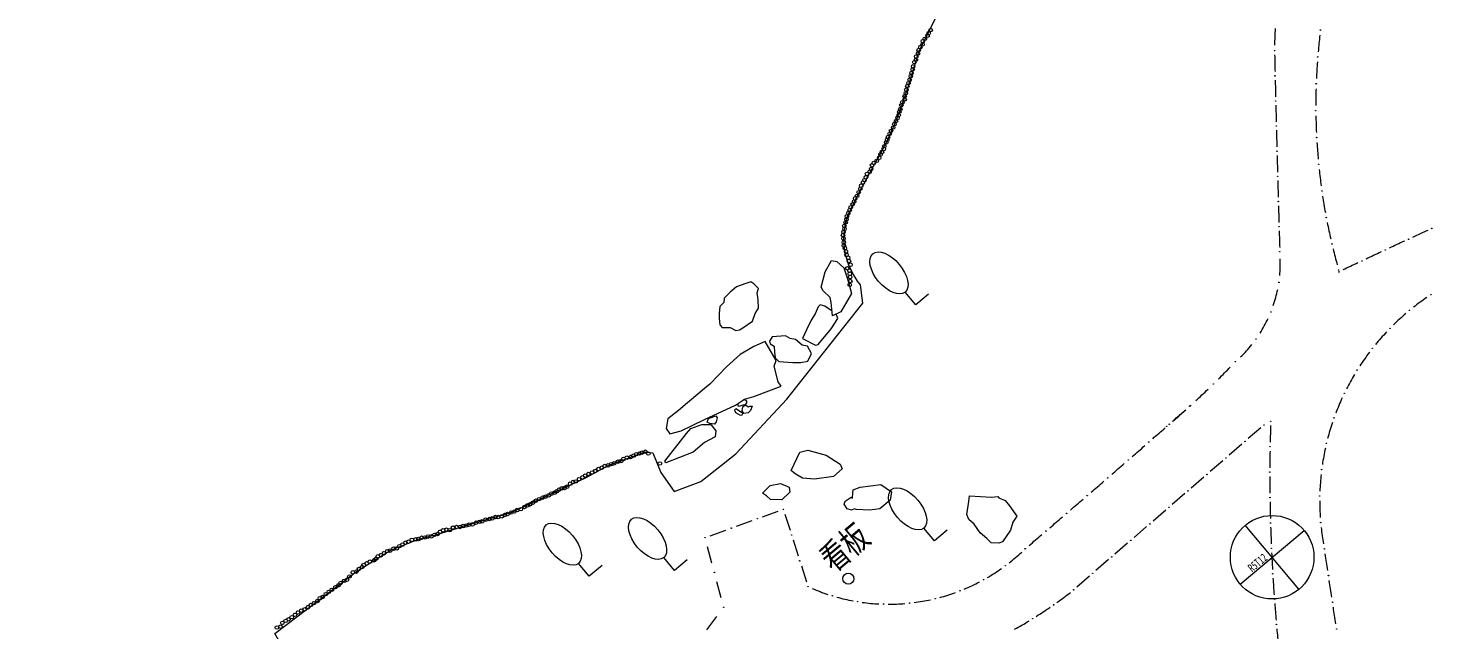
# Model space of a CAD drawing. Header units: metres. Extents: x -10443 to -4073, y -33280 to -26846.
# Drawn here: x -7258.88 to -7216.81, y -29174.94 to -29156.93 of the extents above; entities that cross this region are included whole.
import ezdxf
from ezdxf.enums import TextEntityAlignment as Align

# ---------------------------------------------------------------- set-up
doc = ezdxf.new("R2010")
doc.units = ezdxf.units.M
doc.header["$MEASUREMENT"] = 0
doc.linetypes.add('CONTINUOUS_1', pattern=[0])
doc.linetypes.add('CONTINUOUS_2', pattern=[0])
for name, color, linetype, lineweight in [('園路', 241, 'CONTINUOUS_2', 18), ('基準点', 254, 'CONTINUOUS_2', 18), ('木', 254, 'CONTINUOUS_2', 18), ('木材', 241, 'CONTINUOUS_2', 18), ('構造物', 241, 'CONTINUOUS_2', 18), ('石', 241, 'CONTINUOUS_2', 18), ('護岸', 241, 'CONTINUOUS_2', 18)]:
    doc.layers.add(name, color=color, linetype=linetype, lineweight=lineweight)
doc.layers.add('非表示', color=7, linetype='CONTINUOUS', lineweight=0, plot=False)
doc.styles.add('MS Gothic', font='MS Gothic.ttf')

msp = doc.modelspace()

# ---------------------------------------------------------------- hatches: boundary and pattern name
at = {"layer": '園路', "linetype": 'CONTINUOUS_1', "lineweight": 18}
for points in [[(-7220.219, -29156.989, 1), (-7220.234, -29156.989, 1)], [(-7221.593, -29157.604, 1), (-7221.608, -29157.604, 1)], [(-7220.301, -29157.79, 1), (-7220.316, -29157.79, 1)], [(-7221.576, -29158.357, 1), (-7221.591, -29158.357, 1)], [(-7220.348, -29158.594, 1), (-7220.363, -29158.594, 1)], [(-7221.558, -29159.109, 1), (-7221.573, -29159.109, 1)], [(-7220.358, -29159.399, 1), (-7220.373, -29159.399, 1)], [(-7221.539, -29159.861, 1), (-7221.554, -29159.861, 1)], [(-7220.333, -29160.203, 1), (-7220.348, -29160.203, 1)], [(-7221.52, -29160.614, 1), (-7221.535, -29160.614, 1)], [(-7220.273, -29161.006, 1), (-7220.288, -29161.006, 1)], [(-7221.5, -29161.366, 1), (-7221.515, -29161.366, 1)], [(-7220.177, -29161.805, 1), (-7220.192, -29161.805, 1)], [(-7221.479, -29162.119, 1), (-7221.494, -29162.119, 1)], [(-7221.458, -29162.871, 1), (-7221.473, -29162.871, 1)], [(-7220.045, -29162.599, 1), (-7220.06, -29162.599, 1)], [(-7216.889, -29162.926, 1), (-7216.904, -29162.926, 1)], [(-7217.586, -29163.248, 1), (-7217.601, -29163.248, 1)], [(-7221.435, -29163.623, 1), (-7221.45, -29163.623, 1)], [(-7219.879, -29163.387, 1), (-7219.894, -29163.387, 1)], [(-7218.281, -29163.572, 1), (-7218.296, -29163.572, 1)], [(-7219.678, -29164.167, 1), (-7219.693, -29164.167, 1)], [(-7218.976, -29163.898, 1), (-7218.991, -29163.898, 1)], [(-7221.462, -29164.542, 1), (-7221.477, -29164.542, 1)], [(-7219.669, -29164.226, 1), (-7219.684, -29164.226, 1)], [(-7216.916, -29164.907, 1), (-7216.931, -29164.907, 1)], [(-7221.702, -29165.429, 1), (-7221.717, -29165.429, 1)], [(-7217.556, -29165.379, 1), (-7217.571, -29165.379, 1)], [(-7222.144, -29166.235, 1), (-7222.159, -29166.235, 1)], [(-7218.142, -29165.918, 1), (-7218.157, -29165.918, 1)], [(-7218.666, -29166.516, 1), (-7218.681, -29166.516, 1)], [(-7222.763, -29166.915, 1), (-7222.778, -29166.915, 1)], [(-7219.123, -29167.167, 1), (-7219.138, -29167.167, 1)], [(-7223.423, -29167.584, 1), (-7223.438, -29167.584, 1)], [(-7219.507, -29167.863, 1), (-7219.522, -29167.863, 1)], [(-7224.13, -29168.248, 1), (-7224.145, -29168.248, 1)], [(-7224.108, -29168.228, 1), (-7224.123, -29168.228, 1)], [(-7224.741, -29168.786, 1), (-7224.756, -29168.786, 1)], [(-7221.906, -29168.808, 1), (-7221.921, -29168.808, 1)], [(-7221.708, -29168.698, 1), (-7221.723, -29168.698, 1)], [(-7219.814, -29168.597, 1), (-7219.829, -29168.597, 1)], [(-7224.815, -29168.847, 1), (-7224.83, -29168.847, 1)], [(-7225.353, -29169.323, 1), (-7225.368, -29169.323, 1)], [(-7222.475, -29169.301, 1), (-7222.49, -29169.301, 1)], [(-7221.726, -29169.459, 1), (-7221.741, -29169.459, 1)], [(-7220.041, -29169.36, 1), (-7220.056, -29169.36, 1)], [(-7225.967, -29169.858, 1), (-7225.982, -29169.858, 1)], [(-7223.045, -29169.795, 1), (-7223.06, -29169.795, 1)], [(-7226.581, -29170.392, 1), (-7226.596, -29170.392, 1)], [(-7223.614, -29170.289, 1), (-7223.629, -29170.289, 1)], [(-7221.733, -29170.22, 1), (-7221.748, -29170.22, 1)], [(-7220.184, -29170.142, 1), (-7220.199, -29170.142, 1)], [(-7227.197, -29170.925, 1), (-7227.212, -29170.925, 1)], [(-7224.183, -29170.782, 1), (-7224.198, -29170.782, 1)], [(-7220.242, -29170.935, 1), (-7220.257, -29170.935, 1)], [(-7236.28, -29171.333, 1), (-7236.295, -29171.333, 1)], [(-7224.752, -29171.276, 1), (-7224.767, -29171.276, 1)], [(-7221.729, -29170.981, 1), (-7221.744, -29170.981, 1)], [(-7237.061, -29171.615, 1), (-7237.076, -29171.615, 1)], [(-7227.814, -29171.457, 1), (-7227.829, -29171.457, 1)], [(-7225.322, -29171.77, 1), (-7225.337, -29171.77, 1)], [(-7221.713, -29171.742, 1), (-7221.728, -29171.742, 1)], [(-7220.215, -29171.73, 1), (-7220.23, -29171.73, 1)], [(-7238.625, -29172.181, 1), (-7238.64, -29172.181, 1)], [(-7237.843, -29171.898, 1), (-7237.858, -29171.898, 1)], [(-7236.035, -29172.104, 1), (-7236.05, -29172.104, 1)], [(-7228.431, -29171.987, 1), (-7228.446, -29171.987, 1)], [(-7229.05, -29172.516, 1), (-7229.065, -29172.516, 1)], [(-7225.891, -29172.263, 1), (-7225.906, -29172.263, 1)], [(-7221.686, -29172.502, 1), (-7221.701, -29172.502, 1)], [(-7220.102, -29172.518, 1), (-7220.117, -29172.518, 1)], [(-7235.79, -29172.876, 1), (-7235.805, -29172.876, 1)], [(-7229.642, -29173.021, 1), (-7229.657, -29173.021, 1)], [(-7226.46, -29172.757, 1), (-7226.475, -29172.757, 1)], [(-7238.344, -29173.224, 1), (-7238.359, -29173.224, 1)], [(-7230.296, -29173.442, 1), (-7230.311, -29173.442, 1)], [(-7227.029, -29173.251, 1), (-7227.044, -29173.251, 1)], [(-7221.648, -29173.263, 1), (-7221.663, -29173.263, 1)], [(-7219.978, -29173.316, 1), (-7219.993, -29173.316, 1)], [(-7235.545, -29173.648, 1), (-7235.56, -29173.648, 1)], [(-7231, -29173.773, 1), (-7231.015, -29173.773, 1)], [(-7227.599, -29173.744, 1), (-7227.614, -29173.744, 1)], [(-7238.063, -29174.268, 1), (-7238.078, -29174.268, 1)], [(-7234.818, -29173.923, 1), (-7234.833, -29173.923, 1)], [(-7234.06, -29174.098, 1), (-7234.075, -29174.098, 1)], [(-7233.285, -29174.171, 1), (-7233.3, -29174.171, 1)], [(-7232.508, -29174.141, 1), (-7232.523, -29174.141, 1)], [(-7231.742, -29174.007, 1), (-7231.757, -29174.007, 1)], [(-7228.201, -29174.193, 1), (-7228.216, -29174.193, 1)], [(-7221.598, -29174.022, 1), (-7221.613, -29174.022, 1)], [(-7219.856, -29174.115, 1), (-7219.871, -29174.115, 1)], [(-7228.827, -29174.607, 1), (-7228.842, -29174.607, 1)], [(-7221.537, -29174.781, 1), (-7221.552, -29174.781, 1)], [(-7219.735, -29174.914, 1), (-7219.75, -29174.914, 1)]]:
    msp.add_hatch(color=256, dxfattribs=at).paths.add_polyline_path(points, flags=0)

# ---------------------------------------------------------------- linework, layer by layer
for p, q in [((-7222.009, -29168.891), (-7222.387, -29169.218)), ((-7222.579, -29169.385), (-7222.956, -29169.712)), ((-7223.148, -29169.878), (-7223.526, -29170.206)), ((-7223.717, -29170.372), (-7224.095, -29170.699)), ((-7224.286, -29170.865), (-7224.664, -29171.193)), ((-7237.695, -29171.842), (-7237.225, -29171.672)), ((-7236.913, -29171.559), (-7236.443, -29171.389)), ((-7236.241, -29171.48), (-7236.089, -29171.957)), ((-7224.856, -29171.359), (-7225.233, -29171.687)), ((-7238.476, -29172.124), (-7238.006, -29171.954)), ((-7225.425, -29171.853), (-7225.803, -29172.18)), ((-7238.427, -29172.944), (-7238.557, -29172.461)), ((-7235.996, -29172.252), (-7235.844, -29172.729)), ((-7225.994, -29172.346), (-7226.372, -29172.674)), ((-7235.751, -29173.024), (-7235.6, -29173.5)), ((-7226.563, -29172.84), (-7226.941, -29173.168)), ((-7227.133, -29173.334), (-7227.51, -29173.661)), ((-7238.146, -29173.988), (-7238.276, -29173.505)), ((-7238.583, -29174.938), (-7238.279, -29174.541))]:
    msp.add_line(p, q, dxfattribs=at)
for centre in [(-7220.227, -29156.989), (-7221.6, -29157.604), (-7220.309, -29157.79), (-7221.583, -29158.357), (-7220.355, -29158.594), (-7221.565, -29159.109), (-7220.366, -29159.399), (-7221.547, -29159.861), (-7220.341, -29160.203), (-7221.528, -29160.614), (-7220.28, -29161.006), (-7221.507, -29161.366), (-7220.184, -29161.805), (-7221.487, -29162.119), (-7221.465, -29162.871), (-7220.053, -29162.599), (-7216.897, -29162.926), (-7217.593, -29163.248), (-7221.443, -29163.623), (-7219.886, -29163.387), (-7218.289, -29163.572), (-7219.685, -29164.167), (-7218.983, -29163.898), (-7221.469, -29164.542), (-7219.676, -29164.226), (-7216.924, -29164.907), (-7221.71, -29165.429), (-7217.564, -29165.379), (-7222.152, -29166.235), (-7218.149, -29165.918), (-7218.673, -29166.516), (-7222.77, -29166.915), (-7219.13, -29167.167), (-7223.431, -29167.584), (-7219.514, -29167.863), (-7224.137, -29168.248), (-7224.115, -29168.228), (-7224.749, -29168.786), (-7221.914, -29168.808), (-7221.716, -29168.698), (-7219.822, -29168.597), (-7224.823, -29168.847), (-7225.361, -29169.323), (-7222.483, -29169.301), (-7221.734, -29169.459), (-7220.048, -29169.36), (-7225.974, -29169.858), (-7223.052, -29169.795), (-7226.589, -29170.392), (-7223.621, -29170.289), (-7221.741, -29170.22), (-7220.191, -29170.142), (-7227.204, -29170.925), (-7224.191, -29170.782), (-7220.25, -29170.935), (-7236.287, -29171.333), (-7224.76, -29171.276), (-7221.736, -29170.981), (-7237.069, -29171.615), (-7227.821, -29171.457), (-7225.329, -29171.77), (-7221.721, -29171.742), (-7220.222, -29171.73), (-7238.632, -29172.181), (-7237.85, -29171.898), (-7236.043, -29172.104), (-7228.439, -29171.987), (-7229.058, -29172.516), (-7225.898, -29172.263), (-7221.694, -29172.502), (-7220.11, -29172.518), (-7235.798, -29172.876), (-7229.65, -29173.021), (-7226.468, -29172.757), (-7238.351, -29173.224), (-7230.303, -29173.442), (-7227.037, -29173.251), (-7221.655, -29173.263), (-7219.986, -29173.316), (-7235.553, -29173.648), (-7231.007, -29173.773), (-7227.606, -29173.744), (-7238.071, -29174.268), (-7234.825, -29173.923), (-7234.067, -29174.098), (-7233.293, -29174.171), (-7232.515, -29174.141), (-7231.749, -29174.007), (-7228.209, -29174.193), (-7221.606, -29174.022), (-7219.863, -29174.115), (-7228.835, -29174.607), (-7221.545, -29174.781), (-7219.743, -29174.914)]:
    msp.add_circle(centre, 0.0075, dxfattribs=at)
for centre, radius, start, end in [((-7212.09, -29157.579), 9.511, 176.1516, 179.1637), ((-7202.208, -29159.239), 18.158, 173.364, 174.9417), ((-6450.317, -29140.431), 771.474, 181.284861, 181.321995), ((-7202.208, -29159.239), 18.158, 175.9043, 177.482), ((-6450.317, -29140.431), 771.474, 181.340759, 181.377893), ((-7202.208, -29159.239), 18.158, 178.4446, 180.0222), ((-6450.317, -29140.431), 771.474, 181.396658, 181.433792), ((-7202.208, -29159.239), 18.158, 180.9848, 182.5625), ((-6450.317, -29140.431), 771.474, 181.452556, 181.48969), ((-7202.208, -29159.239), 18.158, 183.5251, 185.1028), ((-6450.317, -29140.431), 771.474, 181.508454, 181.545588), ((-7202.208, -29159.239), 18.158, 186.0654, 187.643), ((-6450.317, -29140.431), 771.474, 181.564353, 181.601487), ((-7202.208, -29159.239), 18.158, 188.6056, 190.1833), ((-6450.317, -29140.431), 771.474, 181.620251, 181.657385), ((-7202.208, -29159.239), 18.158, 191.1459, 192.7235), ((-6450.317, -29140.431), 771.474, 181.676149, 181.713283), ((-7114.366, -29385.691), 245.228, 114.92551, 115.04233), ((-7114.366, -29385.691), 245.228, 114.74627, 114.86309), ((-7202.208, -29159.239), 18.158, 193.6861, 195.2638), ((-7114.366, -29385.691), 245.228, 115.10474, 115.22157), ((-7225.323, -29163.972), 3.896, 354.6852, 2.0381), ((-7114.366, -29385.691), 245.228, 115.28398, 115.4008), ((-7225.323, -29163.972), 3.896, 341.1366, 348.4894), ((-7212.861, -29171.079), 7.389, 124.4974, 128.3742), ((-7225.323, -29163.972), 3.896, 327.5879, 334.9407), ((-7212.861, -29171.079), 7.389, 130.6676, 134.5445), ((-7212.861, -29171.079), 7.389, 136.8379, 140.7148), ((-7225.323, -29163.972), 3.896, 314.0392, 321.3921), ((-7212.861, -29171.079), 7.389, 143.0082, 146.885), ((-7241.359, -29149.219), 25.665, 314.8022, 315.9184), ((-7212.861, -29171.079), 7.389, 149.1785, 153.0553), ((-7241.359, -29149.219), 25.665, 312.7039, 313.8201), ((-7241.359, -29149.219), 25.665, 310.6057, 311.7219), ((-7482.456, -28875.39), 390.505, 311.3178, 311.39116), ((-7212.861, -29171.079), 7.389, 155.3488, 159.2256), ((-7170.571, -29170.306), 51.169, 178.3449, 178.9047), ((-7212.861, -29171.079), 7.389, 161.519, 165.3959), ((-7482.456, -28875.39), 390.505, 311.19834, 311.27171), ((-7482.456, -28875.39), 390.505, 311.07889, 311.15225), ((-7170.571, -29170.306), 51.169, 179.1971, 179.757), ((-7212.861, -29171.079), 7.389, 167.6893, 171.5662), ((-7482.456, -28875.39), 390.505, 310.95943, 311.03279), ((-7482.456, -28875.39), 390.505, 310.83997, 310.91333), ((-7170.571, -29170.306), 51.169, 180.0493, 180.6092), ((-7212.861, -29171.079), 7.389, 173.8596, 177.7364), ((-7482.456, -28875.39), 390.505, 310.72051, 310.79387), ((-7170.571, -29170.306), 51.169, 180.9015, 181.4614), ((-7212.861, -29171.079), 7.389, 180.0299, 183.9067), ((-7482.456, -28875.39), 390.505, 310.60105, 310.67442), ((-7482.456, -28875.39), 390.505, 310.4816, 310.55496), ((-7170.571, -29170.306), 51.169, 181.7537, 182.3136), ((-7212.861, -29171.079), 7.389, 186.2002, 190.077), ((-7233.132, -29168.338), 5.836, 308.0062, 312.9153), ((-7170.571, -29170.306), 51.169, 182.6059, 183.1658), ((-7605.936, -29232.789), 390.505, 8.78268, 8.85604), ((-7233.132, -29168.338), 5.836, 300.3631, 305.2722), ((-7170.571, -29170.306), 51.169, 183.4581, 184.018), ((-7233.132, -29168.338), 5.836, 246.8613, 251.7704), ((-7233.132, -29168.338), 5.836, 285.0769, 289.986), ((-7233.132, -29168.338), 5.836, 292.72, 297.6291), ((-7236.047, -29163.033), 13.637, 305.6097, 307.7103), ((-7605.936, -29232.789), 390.505, 8.66411, 8.73747), ((-7233.132, -29168.338), 5.836, 254.5044, 259.4135), ((-7233.132, -29168.338), 5.836, 262.1475, 267.0566), ((-7233.132, -29168.338), 5.836, 269.7907, 274.6997), ((-7233.132, -29168.338), 5.836, 277.4338, 282.3429), ((-7236.047, -29163.033), 13.637, 302.4543, 304.5549), ((-7170.571, -29170.306), 51.169, 184.3103, 184.8702), ((-7605.936, -29232.789), 390.505, 8.54555, 8.61891), ((-7236.047, -29163.033), 13.637, 299.2989, 301.3995), ((-7170.571, -29170.306), 51.169, 185.1625, 185.7224)]:
    msp.add_arc(centre, radius, start, end, dxfattribs=at)
at = {"layer": '基準点', "linetype": 'CONTINUOUS_2', "lineweight": 18}
for p, q in [((-7222.63, -29173.571), (-7220.715, -29171.964)), ((-7220.869, -29173.725), (-7222.476, -29171.81))]:
    msp.add_line(p, q, dxfattribs=at)
msp.add_circle((-7221.672, -29172.768), 1.25, dxfattribs=at)
at = {"layer": '木', "linetype": 'CONTINUOUS_1', "lineweight": 18}
for p, q in [((-7232.33, -29165.215), (-7232.651, -29164.832)), ((-7231.947, -29164.893), (-7232.33, -29165.215)), ((-7231.77, -29172.276), (-7232.091, -29171.893)), ((-7231.387, -29171.955), (-7231.77, -29172.276)), ((-7242.096, -29173.335), (-7242.418, -29172.952)), ((-7241.713, -29173.013), (-7242.096, -29173.335)), ((-7239.548, -29173.163), (-7239.869, -29172.78)), ((-7239.165, -29172.841), (-7239.548, -29173.163))]:
    msp.add_line(p, q, dxfattribs=at)
for centre in [(-7233.133, -29164.257), (-7232.573, -29171.318), (-7242.9, -29172.377), (-7240.351, -29172.205)]:
    msp.add_ellipse(centre, major_axis=(-0.482, 0.575), ratio=0.533333, dxfattribs=at)
at = {"layer": '木材', "linetype": 'CONTINUOUS_2', "lineweight": 18}
for centre in [(-7231.944, -29157.078), (-7231.885, -29156.986), (-7232.192, -29157.496), (-7232.124, -29157.42), (-7232.118, -29157.318), (-7232.057, -29157.25), (-7231.977, -29157.155), (-7232.323, -29157.877), (-7232.316, -29157.779), (-7232.261, -29157.686), (-7232.24, -29157.585), (-7232.476, -29158.368), (-7232.457, -29158.272), (-7232.424, -29158.167), (-7232.407, -29158.072), (-7232.371, -29157.948), (-7232.609, -29158.774), (-7232.58, -29158.663), (-7232.545, -29158.575), (-7232.511, -29158.475), (-7232.729, -29159.148), (-7232.662, -29158.961), (-7232.66, -29159.062), (-7232.627, -29158.877), (-7232.875, -29159.617), (-7232.842, -29159.533), (-7232.821, -29159.431), (-7232.79, -29159.35), (-7232.762, -29159.238), (-7233.07, -29160.008), (-7233.006, -29159.904), (-7232.968, -29159.801), (-7232.922, -29159.713), (-7233.268, -29160.463), (-7233.216, -29160.351), (-7233.183, -29160.275), (-7233.159, -29160.188), (-7233.11, -29160.093), (-7233.425, -29160.81), (-7233.384, -29160.713), (-7233.342, -29160.637), (-7233.287, -29160.544), (-7233.787, -29161.292), (-7233.708, -29161.228), (-7233.663, -29161.144), (-7233.64, -29161.034), (-7233.583, -29160.967), (-7233.495, -29160.9), (-7233.961, -29161.647), (-7233.909, -29161.552), (-7233.862, -29161.479), (-7233.821, -29161.394), (-7234.172, -29162.118), (-7234.142, -29162.027), (-7234.084, -29161.949), (-7234.037, -29161.842), (-7233.989, -29161.737), (-7234.389, -29162.561), (-7234.347, -29162.47), (-7234.305, -29162.374), (-7234.274, -29162.288), (-7234.217, -29162.203), (-7234.466, -29162.846), (-7234.46, -29162.937), (-7234.425, -29162.744), (-7234.402, -29162.651), (-7234.504, -29163.122), (-7234.492, -29163.031), (-7234.491, -29163.224), (-7234.482, -29163.334), (-7234.481, -29163.436), (-7234.45, -29163.513), (-7234.415, -29163.614), (-7234.401, -29163.718), (-7234.352, -29163.803), (-7234.376, -29164.118), (-7234.329, -29163.9), (-7234.313, -29164.189), (-7234.284, -29164.013), (-7234.306, -29164.613), (-7234.303, -29164.282), (-7234.294, -29164.38), (-7234.285, -29164.5), (-7240.679, -29169.682), (-7240.596, -29169.664), (-7240.523, -29169.636), (-7240.418, -29169.609), (-7240.329, -29169.664), (-7241.817, -29170.126), (-7241.719, -29170.086), (-7241.633, -29170.037), (-7241.531, -29170.02), (-7241.442, -29169.983), (-7241.347, -29169.955), (-7241.237, -29169.907), (-7241.136, -29169.887), (-7241.071, -29169.825), (-7240.969, -29169.789), (-7240.857, -29169.77), (-7240.769, -29169.729), (-7239.982, -29169.962), (-7242.664, -29170.568), (-7242.579, -29170.516), (-7242.498, -29170.5), (-7242.402, -29170.431), (-7242.298, -29170.376), (-7242.216, -29170.327), (-7242.124, -29170.277), (-7242.011, -29170.232), (-7241.913, -29170.185), (-7243.488, -29170.982), (-7243.406, -29170.956), (-7243.306, -29170.912), (-7243.222, -29170.863), (-7243.132, -29170.837), (-7243.071, -29170.797), (-7243.001, -29170.748), (-7242.912, -29170.708), (-7242.837, -29170.694), (-7242.758, -29170.654), (-7244.334, -29171.398), (-7244.252, -29171.357), (-7244.143, -29171.33), (-7244.035, -29171.265), (-7243.939, -29171.213), (-7243.866, -29171.186), (-7243.779, -29171.133), (-7243.688, -29171.074), (-7243.591, -29171.029), (-7245.777, -29171.818), (-7245.684, -29171.792), (-7245.587, -29171.786), (-7245.483, -29171.736), (-7245.378, -29171.709), (-7245.3, -29171.693), (-7245.197, -29171.647), (-7245.085, -29171.624), (-7244.999, -29171.606), (-7244.902, -29171.567), (-7244.819, -29171.564), (-7244.707, -29171.543), (-7244.626, -29171.505), (-7244.537, -29171.473), (-7244.427, -29171.43), (-7247.401, -29172.248), (-7247.286, -29172.235), (-7247.199, -29172.224), (-7247.108, -29172.185), (-7247.015, -29172.176), (-7246.924, -29172.149), (-7246.81, -29172.14), (-7246.727, -29172.098), (-7246.629, -29172.071), (-7246.56, -29172.008), (-7246.466, -29171.962), (-7246.368, -29171.942), (-7246.267, -29171.958), (-7246.169, -29171.881), (-7246.061, -29171.861), (-7245.959, -29171.862), (-7245.868, -29171.836), (-7248.235, -29172.649), (-7248.135, -29172.587), (-7248.048, -29172.569), (-7247.949, -29172.515), (-7247.851, -29172.5), (-7247.771, -29172.438), (-7247.679, -29172.389), (-7247.589, -29172.333), (-7247.503, -29172.304), (-7248.892, -29173.061), (-7248.838, -29172.999), (-7248.752, -29172.954), (-7248.656, -29172.9), (-7248.534, -29172.862), (-7248.473, -29172.812), (-7248.419, -29172.744), (-7248.324, -29172.709), (-7249.425, -29173.475), (-7249.34, -29173.442), (-7249.268, -29173.345), (-7249.166, -29173.222), (-7249.06, -29173.198), (-7248.98, -29173.119), (-7249.971, -29173.875), (-7249.883, -29173.805), (-7249.792, -29173.743), (-7249.688, -29173.665), (-7249.6, -29173.61), (-7249.529, -29173.537), (-7250.605, -29174.326), (-7250.507, -29174.265), (-7250.427, -29174.2), (-7250.327, -29174.142), (-7250.225, -29174.08), (-7250.151, -29173.995), (-7250.068, -29173.958), (-7251.273, -29174.731), (-7251.174, -29174.672), (-7251.084, -29174.627), (-7250.992, -29174.563), (-7250.896, -29174.492), (-7250.806, -29174.422), (-7250.711, -29174.368), (-7251.438, -29174.872), (-7251.328, -29174.845)]:
    msp.add_circle(centre, 0.0535, dxfattribs=at)
at = {"layer": '構造物', "linetype": 'CONTINUOUS_2', "lineweight": 18}
msp.add_circle((-7234.346, -29173.41), 0.167, dxfattribs=at)
at = {"layer": '石', "linetype": 'CONTINUOUS_2', "lineweight": 18, "flags": 128}
for points in [[(-7234.818, -29165.538), (-7234.864, -29165.147), (-7234.894, -29164.997), (-7235.095, -29164.795), (-7235.16, -29164.68), (-7235.037, -29164.221), (-7234.849, -29163.888), (-7234.69, -29163.914), (-7234.482, -29164.105), (-7234.369, -29164.429), (-7234.251, -29164.874), (-7234.574, -29165.423), (-7234.818, -29165.538)], [(-7238.124, -29165.894), (-7237.885, -29165.888), (-7237.711, -29165.979), (-7237.603, -29165.963), (-7237.5, -29165.905), (-7237.217, -29165.703), (-7237.132, -29165.472), (-7237.034, -29165.315), (-7237.042, -29165.061), (-7237.076, -29164.856), (-7237.032, -29164.723), (-7237.174, -29164.588), (-7237.263, -29164.528), (-7237.413, -29164.573), (-7237.692, -29164.673), (-7237.881, -29164.828), (-7238.062, -29165.012), (-7238.07, -29165.142), (-7238.188, -29165.262), (-7238.21, -29165.472), (-7238.21, -29165.62), (-7238.191, -29165.806), (-7238.124, -29165.894)], [(-7234.834, -29165.398), (-7235.049, -29165.249), (-7235.187, -29165.217), (-7235.252, -29165.271), (-7235.334, -29165.478), (-7235.458, -29165.671), (-7235.593, -29165.965), (-7235.716, -29166.217), (-7235.332, -29166.415), (-7235.248, -29166.402), (-7234.855, -29165.929), (-7234.66, -29165.617), (-7234.706, -29165.485)], [(-7239.74, -29168.626), (-7239.792, -29168.916), (-7239.68, -29169.077), (-7239.348, -29168.989), (-7238.652, -29168.644), (-7237.72, -29168.219), (-7237.451, -29168.038), (-7237.177, -29167.957), (-7236.359, -29167.642), (-7236.444, -29167.522), (-7236.563, -29167.049), (-7236.505, -29166.881), (-7236.835, -29166.308), (-7237.173, -29166.464), (-7237.579, -29166.701), (-7237.995, -29167.067), (-7238.491, -29167.586), (-7238.705, -29167.766), (-7238.789, -29167.836), (-7239.158, -29168.145), (-7239.429, -29168.373), (-7239.74, -29168.626)], [(-7235.444, -29166.673), (-7235.563, -29166.449), (-7235.724, -29166.415), (-7235.923, -29166.248), (-7236.085, -29166.219), (-7236.228, -29166.143), (-7236.623, -29166.172), (-7236.709, -29166.297), (-7236.681, -29166.38), (-7236.561, -29166.454), (-7236.556, -29166.625), (-7236.536, -29166.799), (-7236.422, -29166.905), (-7236.01, -29166.941), (-7235.765, -29166.942), (-7235.557, -29166.896), (-7235.444, -29166.673)], [(-7237.502, -29168.466), (-7237.574, -29168.414), (-7237.712, -29168.325), (-7237.748, -29168.366), (-7237.722, -29168.439), (-7237.585, -29168.515), (-7237.52, -29168.507), (-7237.502, -29168.466)], [(-7237.652, -29168.174), (-7237.654, -29168.231), (-7237.616, -29168.248), (-7237.548, -29168.223), (-7237.487, -29168.208), (-7237.422, -29168.193), (-7237.384, -29168.145), (-7237.38, -29168.097), (-7237.431, -29168.064), (-7237.477, -29168.056)], [(-7237.469, -29168.467), (-7237.518, -29168.388), (-7237.498, -29168.269), (-7237.434, -29168.209), (-7237.334, -29168.269), (-7237.29, -29168.246), (-7237.221, -29168.249), (-7237.271, -29168.375), (-7237.346, -29168.441), (-7237.469, -29168.467)], [(-7238.57, -29168.723), (-7238.526, -29168.612), (-7238.312, -29168.538), (-7238.271, -29168.596), (-7238.295, -29168.715), (-7238.351, -29168.787), (-7238.49, -29168.769), (-7238.57, -29168.723)], [(-7236.058, -29170.174), (-7235.802, -29169.626), (-7235.554, -29169.561), (-7235.006, -29169.713), (-7234.592, -29169.978), (-7234.531, -29170.126), (-7234.794, -29170.354), (-7235.363, -29170.434), (-7235.718, -29170.398), (-7235.933, -29170.276), (-7236.058, -29170.174)], [(-7236.917, -29170.847), (-7236.685, -29170.621), (-7236.377, -29170.561), (-7236.114, -29170.666), (-7236.097, -29170.819), (-7236.337, -29171.045), (-7236.678, -29171.036), (-7236.794, -29170.927), (-7236.917, -29170.847)], [(-7233.707, -29171.357), (-7234.109, -29171.344), (-7234.159, -29171.323), (-7234.255, -29171.361), (-7234.378, -29171.321), (-7234.467, -29171.183), (-7234.444, -29171.085), (-7234.261, -29170.974), (-7234.22, -29170.997), (-7234.212, -29170.842), (-7234.199, -29170.751), (-7233.993, -29170.674), (-7233.372, -29170.593), (-7233.06, -29170.814), (-7233.093, -29171.059), (-7233.407, -29171.322), (-7233.707, -29171.357)], [(-7230.726, -29170.926), (-7230.067, -29170.967), (-7229.878, -29170.946), (-7229.847, -29170.994), (-7229.66, -29171.066), (-7229.53, -29171.227), (-7229.309, -29171.534), (-7229.429, -29171.714), (-7229.499, -29171.959), (-7229.74, -29172.304), (-7229.85, -29172.349), (-7230.071, -29172.333), (-7230.207, -29172.203), (-7230.402, -29172.033), (-7230.587, -29171.774), (-7230.745, -29171.637), (-7230.802, -29171.493), (-7230.738, -29171.095), (-7230.726, -29170.926)]]:
    msp.add_lwpolyline(points, dxfattribs=at)
msp.add_lwpolyline([(-7239.834, -29169.892), (-7239.184, -29169.062), (-7239.059, -29168.911), (-7238.732, -29168.799), (-7238.461, -29168.79), (-7238.312, -29168.98), (-7238.328, -29169.16), (-7238.645, -29169.334), (-7238.992, -29169.625), (-7239.809, -29169.943)], close=True, dxfattribs=at)
at = {"layer": '護岸', "lineweight": 18, "flags": 128}
msp.add_lwpolyline([(-7264.172, -29070.656, 0.029871), (-7264.577, -29070.705), (-7264.826, -29071.14, -0.04263), (-7264.967, -29071.454), (-7265.709, -29071.997), (-7266.082, -29072.14), (-7266.733, -29072.179), (-7267.122, -29072.186), (-7268.25, -29071.691, 0.064147), (-7268.651, -29071.509), (-7268.932, -29071.188), (-7269.538, -29071.007), (-7271.086, -29070.543), (-7271.352, -29070.545), (-7271.482, -29070.575), (-7271.762, -29070.371), (-7272.496, -29070.126, 0.030306), (-7273.167, -29069.927), (-7273.558, -29069.873), (-7274.422, -29070.045), (-7276.256, -29070.653), (-7276.642, -29070.918, 0.013808), (-7277.93, -29072.65), (-7277.978, -29072.977), (-7278.328, -29073.096), (-7278.567, -29073.599), (-7279.762, -29075.052, -0.002837), (-7280.886, -29076.84), (-7280.939, -29077.834), (-7281.655, -29077.996), (-7283.074, -29080.007), (-7283.091, -29080.788), (-7283.796, -29080.989), (-7284.112, -29081.426), (-7287.348, -29086.052), (-7289.059, -29088.584), (-7289.294, -29088.978), (-7289.672, -29089.627, 0.206193), (-7290.182, -29091.452), (-7291.405, -29092.09), (-7292.983, -29093.481), (-7293.191, -29093.97), (-7293.707, -29093.9), (-7294.477, -29094.51), (-7295.181, -29095.215), (-7295.912, -29095.199), (-7296.197, -29094.815), (-7297.878, -29094.593), (-7299.649, -29094.637), (-7300.513, -29094.55), (-7302.175, -29093.413), (-7303.631, -29092.032), (-7304.983, -29089.608), (-7305.755, -29088.806), (-7306.178, -29088.118), (-7307.391, -29086.975), (-7312.367, -29089.49), (-7311.593, -29090.668), (-7311.511, -29092.467), (-7310.449, -29094.204), (-7308.638, -29095.394), (-7309.019, -29096.193), (-7309.086, -29096.253), (-7309.19, -29096.568), (-7309.142, -29097.24), (-7309.059, -29097.776), (-7309.124, -29097.874), (-7309.11, -29098.112), (-7308.894, -29098.653), (-7308.767, -29099.161), (-7308.638, -29099.328), (-7308.526, -29099.462), (-7308.459, -29099.513), (-7308.402, -29099.52), (-7308.275, -29099.536), (-7308.335, -29099.946), (-7308, -29100.003), (-7307.91, -29100.44), (-7307.577, -29100.997), (-7307.254, -29101.493), (-7306.888, -29101.818), (-7306.568, -29101.851), (-7306.351, -29102.079), (-7305.622, -29103.28), (-7305.219, -29103.73), (-7304.755, -29104.682), (-7304.483, -29105.632), (-7304.188, -29107.409), (-7304.282, -29108.296, -0.05449), (-7304.405, -29108.932), (-7304.206, -29109.475), (-7303.83, -29109.944), (-7303.502, -29110.597), (-7303.372, -29110.944), (-7303.432, -29111.344), (-7303.663, -29112.177), (-7304.008, -29113.859), (-7304.232, -29114.972), (-7305.181, -29116.786), (-7305.868, -29117.559), (-7307.475, -29118.63), (-7308.566, -29119.153), (-7309.054, -29119.438), (-7309.667, -29119.866), (-7311.393, -29120.465), (-7311.348, -29120.609), (-7312.048, -29120.895), (-7312.755, -29121.05), (-7313.374, -29121.589), (-7314.872, -29122.216), (-7316.109, -29122.868), (-7316.504, -29122.892), (-7317.46, -29123.319), (-7318.977, -29123.459), (-7319.548, -29123.423), (-7319.718, -29123.525), (-7320.409, -29123.922), (-7320.692, -29124.183), (-7321.425, -29124.767), (-7321.695, -29124.83), (-7322.331, -29125.368), (-7323.078, -29125.898), (-7323.669, -29126.148), (-7324.183, -29126.2), (-7324.898, -29126.392, 0.053336), (-7327.001, -29126.712), (-7328.589, -29127.04), (-7328.863, -29127.189), (-7329.942, -29127.726), (-7330.975, -29128.483), (-7331.227, -29128.626, 0.163573), (-7333.68, -29129.319), (-7334.406, -29130.194), (-7334.841, -29130.373), (-7335.439, -29130.301), (-7335.702, -29130.431), (-7336.875, -29131.458), (-7338.326, -29132.226), (-7339.104, -29133.043), (-7340.269, -29134.175), (-7340.96, -29134.778), (-7341.37, -29135.289), (-7341.97, -29135.632), (-7342.547, -29135.813, -0.199454), (-7343.318, -29136.38), (-7344.037, -29137.223), (-7344.179, -29137.581), (-7344.47, -29137.881), (-7344.719, -29138.124), (-7345.462, -29138.73, 0.147138), (-7346.266, -29140.249), (-7346.268, -29140.864), (-7346.141, -29141.527), (-7345.844, -29142.694, 0.108193), (-7345.406, -29143.712), (-7344.77, -29144.27), (-7343.982, -29144.762), (-7343.13, -29145.157), (-7342.251, -29145.485), (-7339.771, -29146.442), (-7339.322, -29146.544), (-7336.48, -29147.355), (-7335.569, -29147.42), (-7333.303, -29147.832, -0.124988), (-7331.262, -29148.787), (-7330.492, -29149.573, 0.084508), (-7329.517, -29150.067), (-7328.905, -29150.276), (-7328.101, -29150.314, -0.048677), (-7327.568, -29150.24), (-7327.029, -29150.501), (-7326.493, -29150.805), (-7326.099, -29151.018), (-7324.522, -29151.443), (-7323.099, -29152.01, -0.110064), (-7321.915, -29152.828), (-7321.566, -29153.48), (-7321.278, -29153.861), (-7321.088, -29154.184), (-7320.735, -29154.479), (-7319.77, -29155.068), (-7319.796, -29155.682), (-7319.64, -29156.256, -0.097033), (-7318.469, -29157.576), (-7318.104, -29158.08), (-7317.712, -29159.36), (-7317.583, -29159.864), (-7317.385, -29160.009), (-7317.014, -29160.693), (-7317.02, -29162.096), (-7317.336, -29162.251), (-7317.772, -29162.738), (-7317.961, -29163.259, 0.533567), (-7318.778, -29164.68), (-7318.953, -29165.376, 0.085308), (-7318.016, -29167.884), (-7317.195, -29169.216), (-7317.066, -29169.789), (-7317.046, -29170.519, 0.243514), (-7316.337, -29172.516), (-7315.762, -29173.088), (-7315.527, -29173.614), (-7315.598, -29173.8), (-7315.682, -29174.027), (-7315.6, -29174.31), (-7315.383, -29174.612), (-7314.888, -29175.169), (-7314.759, -29175.778), (-7314.988, -29175.966), (-7315.011, -29176.571), (-7314.781, -29177.067), (-7314.607, -29177.56), (-7314.519, -29177.917), (-7314.51, -29178.254), (-7314.645, -29178.426), (-7314.907, -29178.705), (-7315.489, -29178.854), (-7315.97, -29179.138), (-7315.949, -29179.604), (-7315.432, -29180.772), (-7315.589, -29181.986), (-7316.108, -29182.452), (-7316.494, -29182.471), (-7316.863, -29182.727), (-7316.685, -29183.248), (-7317.62, -29183.452), (-7317.932, -29183.535), (-7318.14, -29183.957), (-7318.328, -29184.107), (-7318.437, -29184.241), (-7318.55, -29184.405), (-7318.608, -29184.519), (-7318.762, -29184.801), (-7318.972, -29185.644), (-7318.672, -29187.665), (-7312.116, -29189.976), (-7309.093, -29189.927), (-7306.734, -29188.546), (-7306.856, -29188.137), (-7306.122, -29187.398), (-7304.389, -29186.434), (-7303.498, -29186.019), (-7302.664, -29185.164), (-7301.409, -29184.464), (-7300.351, -29184.096), (-7299.972, -29184.342), (-7298.876, -29183.632), (-7298.808, -29182.925), (-7297.568, -29182.042), (-7296.713, -29182.196), (-7295.959, -29181.905), (-7295.038, -29181.251), (-7294.956, -29181.096), (-7294.359, -29180.169), (-7292.762, -29179.112), (-7290.712, -29177.528), (-7290.294, -29177.454), (-7289.588, -29177.687), (-7288.924, -29177.267), (-7288.414, -29176.714), (-7288.552, -29175.766), (-7287.711, -29175.017), (-7287.025, -29174.734), (-7286.348, -29175.089), (-7285.412, -29174.389), (-7285.052, -29174.126), (-7284.795, -29174.197), (-7283.955, -29173.481), (-7283.857, -29173.142), (-7283.044, -29172.402), (-7282.587, -29172.2), (-7281.716, -29171.353), (-7281.342, -29171.229), (-7280.612, -29171.59), (-7280.229, -29172.177), (-7280.213, -29172.491), (-7279.655, -29172.671), (-7279.414, -29171.713), (-7278.406, -29171.886), (-7278.122, -29172.789), (-7277.817, -29173.346), (-7277.046, -29173.416), (-7276.662, -29172.738), (-7274.358, -29174.248), (-7274.135, -29174.596), (-7273.63, -29174.766), (-7273.128, -29174.683), (-7272.137, -29174.807), (-7271.525, -29175.072), (-7271.199, -29175.525), (-7270.695, -29176.223), (-7268.35, -29177.43), (-7268.178, -29177.153), (-7267.546, -29177.369), (-7267.194, -29177.645), (-7266.933, -29178.009), (-7266.611, -29178.322), (-7266.535, -29178.41), (-7266.003, -29179.007), (-7265.731, -29179.202), (-7265.596, -29179.214), (-7265.446, -29179.368), (-7265.148, -29179.686), (-7263.768, -29181.185), (-7262.787, -29181.961), (-7262.582, -29182.029), (-7261.511, -29182.584), (-7261.156, -29182.601), (-7260.498, -29182.492), (-7260.095, -29182.25, -0.071739), (-7258.497, -29181.712), (-7257.861, -29182.29), (-7256.766, -29182.261), (-7256.191, -29181.944), (-7256.289, -29181.317), (-7257.362, -29180.736), (-7257.234, -29180.319), (-7256.68, -29179.763, -0.005668), (-7255.23, -29178.314), (-7254.371, -29177.426), (-7253.831, -29177.63), (-7253.515, -29177.486), (-7252.981, -29176.943), (-7252.82, -29176.608), (-7252.255, -29176.403), (-7251.738, -29175.995), (-7251.381, -29175.569, -0.003363), (-7251.343, -29175.33), (-7251.498, -29175.053), (-7250.225, -29174.08), (-7249.06, -29173.198), (-7248.048, -29172.569), (-7247.199, -29172.224, 0.029878), (-7245.868, -29171.836), (-7244.427, -29171.43), (-7242.211, -29170.394), (-7241.531, -29170.02), (-7240.418, -29169.609), (-7240.192, -29169.639), (-7239.957, -29170.233), (-7239.558, -29170.796), (-7238.762, -29170.498), (-7237.713, -29169.668), (-7236.182, -29168.037), (-7233.915, -29165.163), (-7233.984, -29164.61, -0.258163), (-7234.37, -29162.567), (-7234.087, -29161.959), (-7233.646, -29161.148, 0.065209), (-7232.489, -29158.454), (-7232.236, -29157.639), (-7231.557, -29156.269), (-7230.931, -29155.225), (-7230.05, -29154.358), (-7230.451, -29153.821), (-7230.003, -29152.873), (-7229.829, -29152.368), (-7229.534, -29151.819), (-7229.433, -29150.839), (-7229.063, -29150.151), (-7228.136, -29148.799), (-7227.706, -29147.888), (-7227.346, -29147.866), (-7226.945, -29147.422), (-7226.64, -29147.135), (-7226.701, -29146.783), (-7226.887, -29146.777), (-7228.764, -29144.77, -0.287103), (-7229.306, -29142.427), (-7229.053, -29141.606), (-7228.878, -29141.334), (-7228.124, -29140.547), (-7228.014, -29140.139), (-7227.753, -29139.98), (-7227.671, -29139.707), (-7227.53, -29139.561), (-7227.316, -29139.451), (-7226.364, -29139.093), (-7226.25, -29139.157), (-7226.134, -29139.207), (-7225.783, -29138.817), (-7225.153, -29138.689), (-7224.808, -29138.559), (-7224.539, -29138.418), (-7224.039, -29138.442), (-7223.884, -29138.323), (-7223.537, -29137.948), (-7223.017, -29137.704), (-7222.318, -29137.739), (-7221.973, -29137.823), (-7221.788, -29137.592), (-7221.441, -29137.365), (-7220.83, -29137.291), (-7220.451, -29137.224), (-7219.225, -29137.125), (-7219.125, -29137.014), (-7218.39, -29136.796), (-7217.508, -29136.73), (-7216.961, -29136.463), (-7216.295, -29136.457), (-7215.952, -29136.386), (-7215.547, -29136.511), (-7215.416, -29136.284), (-7214.847, -29136.067), (-7214.549, -29136.051), (-7213.833, -29135.896), (-7213.574, -29135.971), (-7213.188, -29135.894), (-7212.829, -29135.522), (-7212.31, -29135.293), (-7212.129, -29135.224), (-7211.932, -29135.25), (-7211.648, -29135.347), (-7211.547, -29135.282), (-7211.437, -29134.966), (-7210.93, -29134.649), (-7210.634, -29134.38), (-7210.056, -29134.11), (-7209.922, -29134.147), (-7209.701, -29134.143), (-7209.6, -29134.083), (-7209.458, -29133.651), (-7209.062, -29133.253), (-7208.899, -29133.192), (-7208.762, -29133.121), (-7208.674, -29132.637), (-7208.459, -29132.285), (-7208.276, -29132.22), (-7207.875, -29131.932), (-7207.659, -29131.158), (-7207.651, -29131.018), (-7207.358, -29130.762), (-7206.975, -29130.677), (-7206.791, -29130.501), (-7206.746, -29130.242), (-7206.705, -29129.945), (-7206.728, -29129.601), (-7206.502, -29129.297), (-7206.37, -29129.154), (-7206.229, -29128.943), (-7206.241, -29128.605), (-7206.096, -29128.478), (-7205.914, -29128.362), (-7205.672, -29128.237), (-7205.718, -29128.002), (-7205.694, -29127.703), (-7205.511, -29127.43), (-7205.415, -29127.24), (-7205.086, -29126.927), (-7204.996, -29126.525), (-7204.791, -29126.472), (-7204.826, -29126.173), (-7204.512, -29126.073), (-7204.602, -29125.889), (-7204.602, -29125.716), (-7204.548, -29125.46), (-7204.104, -29125.011), (-7203.692, -29124.261), (-7203.585, -29123.911), (-7203.554, -29123.663), (-7202.94, -29122.638), (-7202.834, -29122.637), (-7202.798, -29122.12), (-7202.619, -29121.744), (-7202.374, -29121.466), (-7202.364, -29121.117), (-7202.258, -29120.703), (-7202.091, -29120.5), (-7201.912, -29120.388), (-7201.947, -29120.207), (-7201.805, -29119.793), (-7200.935, -29117.478), (-7200.789, -29117.214, 0.001291), (-7200.749, -29117.064), (-7200.252, -29114.85), (-7200.023, -29112.812), (-7199.912, -29111.508), (-7200.119, -29110.705), (-7200.282, -29109.737), (-7200.652, -29108.702), (-7200.816, -29107.807, 0.014745), (-7201.224, -29107.238), (-7201.426, -29106.823), (-7202.093, -29106.278), (-7202.791, -29105.939), (-7203.629, -29105.252), (-7204.668, -29104.387), (-7205.438, -29103.957), (-7206.009, -29103.635), (-7207.425, -29103.003), (-7208.309, -29102.709), (-7208.772, -29102.518), (-7208.975, -29102.541), (-7209.979, -29102.362), (-7210.741, -29101.866), (-7212.536, -29100.447, -0.079496), (-7214.695, -29098.893), (-7215.666, -29097.818), (-7215.912, -29097.381), (-7216.755, -29096.22), (-7217.514, -29095.15), (-7218.064, -29094.287), (-7218.915, -29093.269), (-7219.047, -29092.569), (-7220.394, -29088.654), (-7220.634, -29088.024), (-7221.386, -29087.587), (-7221.774, -29086.964), (-7221.731, -29086.757), (-7222.028, -29085.899), (-7222.037, -29084.936), (-7222.016, -29083.973), (-7221.85, -29083.031), (-7221.413, -29082.155), (-7221.273, -29081.668), (-7221.316, -29080.876), (-7221.467, -29080.337), (-7221.54, -29078.438), (-7221.521, -29077.779), (-7221.285, -29075.544), (-7221.375, -29074.512), (-7221.196, -29074.112), (-7221.135, -29073.782), (-7221.093, -29072.493), (-7221.191, -29071.425), (-7221.156, -29070.879), (-7221.126, -29069.922), (-7220.879, -29069.215), (-7220.515, -29067.94), (-7220.26, -29067.299, -0.012514), (-7220.131, -29066.636), (-7220.098, -29065.372), (-7220.011, -29064.923), (-7219.883, -29064.268, -0.005852), (-7219.8, -29063.772), (-7219.364, -29061.596), (-7219.06, -29060.526), (-7218.598, -29059.598, 0.024904), (-7218.224, -29058.475), (-7217.817, -29057.07), (-7217.462, -29055.544), (-7217.113, -29053.334), (-7217.495, -29051.36), (-7218.266, -29048.186), (-7218.572, -29047.408, -0.085214), (-7219.779, -29044.462), (-7219.866, -29042.979), (-7219.568, -29041.626), (-7219.743, -29040.191), (-7223.938, -29038.169), (-7224.148, -29037.121), (-7226.003, -29036.481), (-7226.554, -29036.91), (-7228.083, -29037.743), (-7228.401, -29038.432), (-7228.675, -29038.824), (-7228.805, -29038.968, 0.017968), (-7229.175, -29039.339), (-7229.749, -29040.159), (-7230.092, -29041.055), (-7231.044, -29042.457), (-7231.427, -29042.878), (-7231.557, -29042.915, 0.022894), (-7231.676, -29043.086), (-7232.375, -29043.506), (-7232.861, -29044.316), (-7233.134, -29044.941), (-7233.299, -29045.147), (-7233.554, -29045.73), (-7233.766, -29045.828), (-7233.982, -29046.267), (-7234.496, -29046.772), (-7235.357, -29047.375), (-7235.546, -29047.609, 0.01984), (-7235.846, -29047.618), (-7236.31, -29047.987), (-7236.664, -29048.376), (-7236.875, -29048.438), (-7237.252, -29048.905), (-7237.214, -29048.989), (-7237.225, -29049.093), (-7237.498, -29049.185), (-7237.824, -29049.815), (-7237.845, -29049.994), (-7238.018, -29050.61), (-7238.848, -29051.956, 0.018812), (-7239.646, -29052.562), (-7240.119, -29053.091), (-7240.723, -29053.924), (-7241.627, -29054.727), (-7241.886, -29054.874), (-7242.09, -29055.096), (-7242.282, -29055.156), (-7242.798, -29055.557), (-7242.847, -29055.698), (-7242.869, -29055.83), (-7243.02, -29055.913), (-7243.119, -29055.843), (-7243.791, -29056.441), (-7243.803, -29056.534), (-7243.859, -29056.61), (-7244.161, -29056.709), (-7244.967, -29057.176), (-7245.11, -29057.449, 0.004378), (-7245.169, -29057.363), (-7245.921, -29057.716), (-7246.522, -29058.167), (-7246.476, -29058.234), (-7246.56, -29058.401), (-7247.265, -29058.918), (-7247.882, -29059.63), (-7248.491, -29060.664), (-7248.542, -29060.961), (-7248.986, -29061.52, 0.004103), (-7249.252, -29061.625), (-7249.423, -29061.772), (-7249.704, -29061.902), (-7249.981, -29061.933), (-7250.012, -29062.039), (-7250.286, -29062.126), (-7251.028, -29062.737), (-7252.035, -29063.373), (-7252.641, -29063.802), (-7253.03, -29064.073), (-7253.244, -29064.29), (-7253.263, -29064.409), (-7253.497, -29064.571), (-7254.009, -29065.078), (-7254.201, -29065.167), (-7254.371, -29065.525), (-7255.388, -29066.179), (-7255.81, -29066.597), (-7256.287, -29066.922), (-7256.688, -29067.027), (-7257.177, -29067.214), (-7257.778, -29067.647), (-7258.174, -29067.749), (-7258.631, -29068.183), (-7259.308, -29068.549), (-7259.61, -29068.67), (-7260.2, -29069.144, -0.003909), (-7260.359, -29069.227), (-7260.779, -29069.424), (-7261.279, -29069.573), (-7261.592, -29069.799), (-7262.3, -29070.08), (-7263.012, -29070.263), (-7263.031, -29070.389), (-7264.001, -29070.536)], format="xyb", dxfattribs=at)

# ---------------------------------------------------------------- texts
at = {"layer": '基準点', "lineweight": 18, "style": 'MS Gothic', "width": 0.769531}
msp.add_text('R5T12', height=0.25, rotation=40, dxfattribs=at).set_placement((-7222.268, -29173.226), (-7221.789, -29172.824), align=Align.FIT)
at = {"layer": '非表示', "style": 'MS Gothic', "width": 0.769531}
msp.add_text('看板', height=0.75, rotation=40, dxfattribs=at).set_placement((-7234.793, -29173.246), (-7233.644, -29172.282), align=Align.FIT)

doc.saveas('drawing.dxf')
